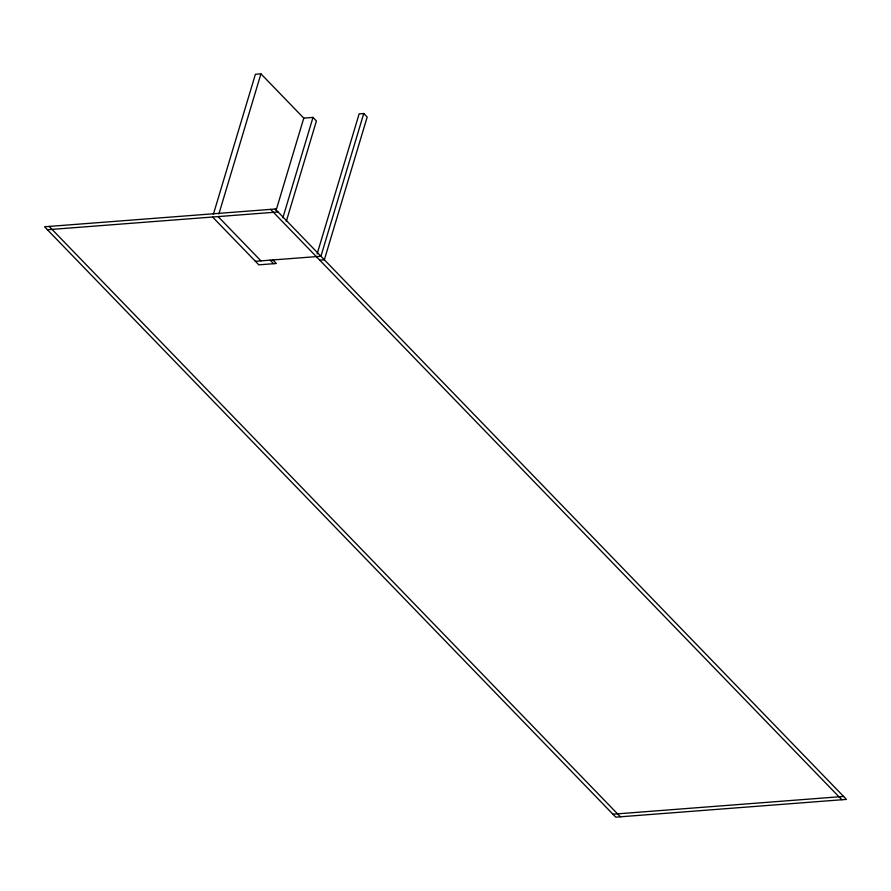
<?xml version="1.0" encoding="UTF-8"?>
<svg xmlns="http://www.w3.org/2000/svg" width="891" height="891" viewBox="0 0 891 891"><rect width="100%" height="100%" fill="white"/><g stroke="black" fill="none" stroke-linecap="round" stroke-linejoin="round"><path stroke-width="1.34" d="M213.361 214.375L255.394 74.265L260.929 73.842L303.775 118.124L312.997 117.412L316.428 120.953L286.289 221.402M218.896 213.94L260.929 73.842M276.021 210.644L303.775 118.124M282.859 217.861L312.997 117.412M317.107 253.957L359.14 113.859L363.751 113.502L367.181 117.044L324.346 259.793L319.735 260.15M363.751 113.502L320.927 256.252L255.416 261.297M47.401 229.733L278.081 211.969M612.919 814.207L843.599 796.443M270.608 209.374L841.839 799.75M272.947 259.938L276.366 263.48L258.836 264.839L212.57 217.014M270.173 260.161L273.604 263.703M218.106 216.591L260.952 260.863M49.161 226.425L620.392 816.802M275.23 209.017L44.55 226.782L615.77 817.158L846.45 799.394L275.23 209.017"/></g></svg>
